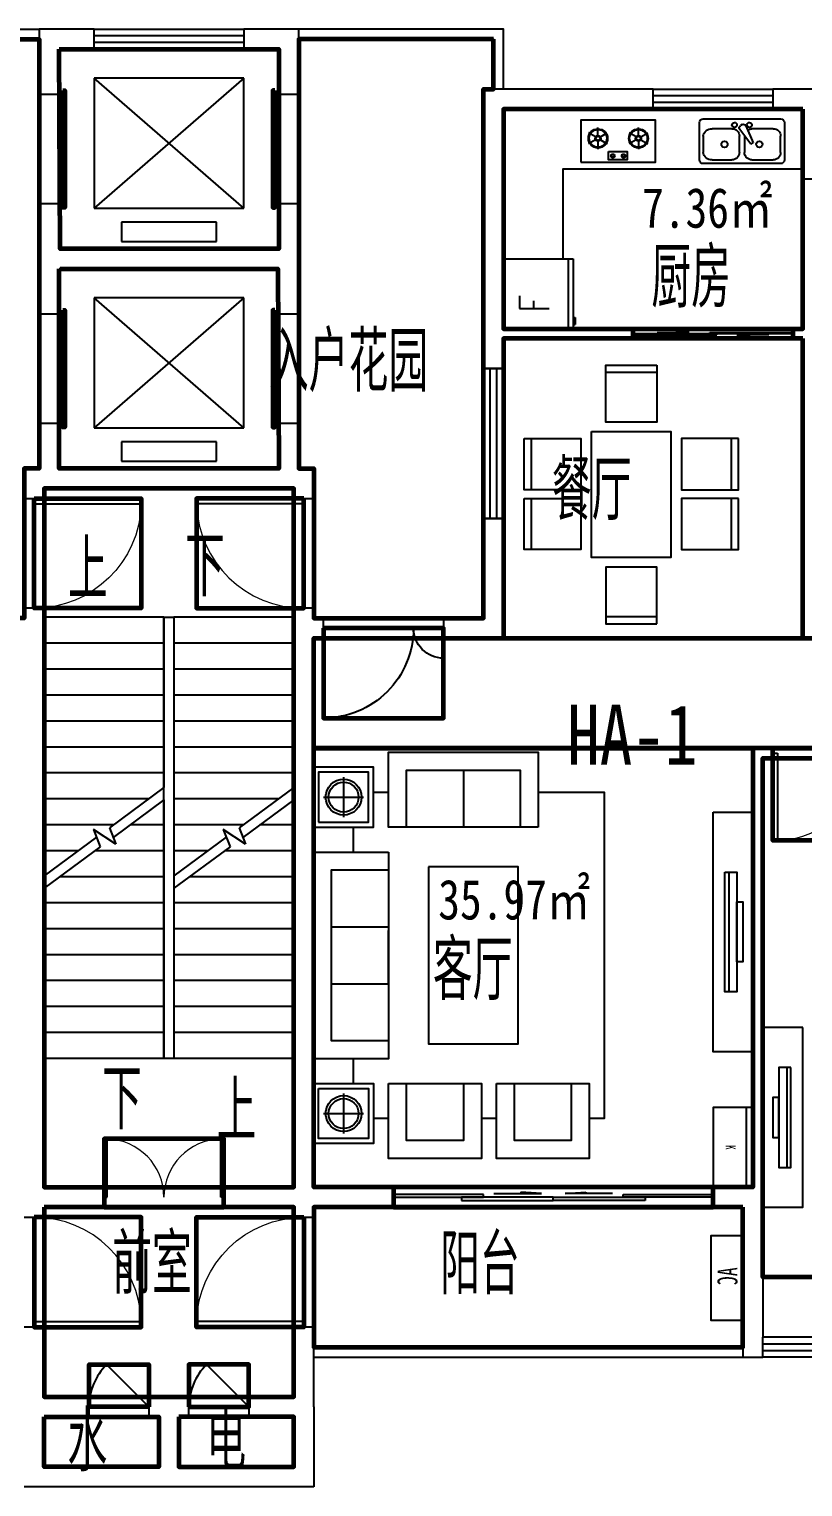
# Model space of a CAD drawing. Extents: x -546498 to -519398, y -751114 to -736514.
# Drawn here: x -534348 to -526598, y -751114 to -736514 of the extents above; entities that cross this region are included whole.
import ezdxf

# ---------------------------------------------------------------- set-up
doc = ezdxf.new("R2010")
doc.units = 0
doc.header["$LTSCALE"] = 1000
doc.header["$MEASUREMENT"] = 0
doc.layers.get('0').update_dxf_attribs({"linetype": 'CONTINUOUS'})
for name, color, linetype in [('Balcony(阳台)', 11, 'CONTINUOUS'), ('DIM_SYMB', 3, 'CONTINUOUS'), ('Elec(电器)', 33, 'CONTINUOUS'), ('Furniture(家具)', 8, 'CONTINUOUS'), ('Lvtry(厨卫)', 136, 'CONTINUOUS'), ('STAIR', 3, 'CONTINUOUS'), ('Text(文字)', 7, 'CONTINUOUS'), ('WALL', 2, 'CONTINUOUS'), ('WINDOW', 4, 'CONTINUOUS'), ('房间面积', 33, 'CONTINUOUS')]:
    doc.layers.add(name, color=color, linetype=linetype)
for name, color, linetype, lineweight in [('GT_卧室', 1, 'CONTINUOUS', 60), ('GT_厨房', 4, 'CONTINUOUS', 60), ('GT_客厅', 2, 'CONTINUOUS', 60), ('GT_楼梯', 130, 'CONTINUOUS', 60), ('GT_水机房', 170, 'CONTINUOUS', 60), ('GT_电机房', 210, 'CONTINUOUS', 60), ('GT_电梯', 150, 'CONTINUOUS', 60), ('GT_花园', 74, 'CONTINUOUS', 60), ('GT_过道', 30, 'CONTINUOUS', 60), ('GT_门', 80, 'CONTINUOUS', 60), ('GT_阳台', 6, 'CONTINUOUS', 60), ('GT_餐厅', 3, 'CONTINUOUS', 60)]:
    doc.layers.add(name, color=color, linetype=linetype, lineweight=lineweight)
doc.layers.get('0').off()
doc.styles.add('-黑体', font='simhei.ttf', dxfattribs={"width": 0.8})
doc.styles.add('_ZBHZ', font='simhei.ttf', dxfattribs={"width": 0.8})
doc.styles.add('HZ', font='zbtxt.shx', dxfattribs={"bigfont": 'zbhz.shx'})

# ---------------------------------------------------------------- blocks, each defined once
blk = doc.blocks.new('电视2000')
at = {"linetype": 'ByBlock'}
blk.add_line((847927.2829568555, -171853.6513040957), (847927.2829568555, -172853.6513040958), dxfattribs=at)
for points in [[(848087.2829568555, -171453.6513040957), (847687.2829568554, -171453.6513040957), (847687.2829568554, -173253.6513040957), (848087.2829568555, -173253.6513040957), (848087.2829568555, -171453.6513040957)], [(847967.2829568555, -171853.6513040957), (847847.2829568557, -171853.6513040957), (847847.2829568557, -172853.6513040958), (847967.2829568555, -172853.6513040958), (847967.2829568555, -171853.6513040957)], [(847847.2829568557, -172153.6513040957), (847787.2829568553, -172153.6513040957), (847787.2829568553, -172553.6513040957), (847847.282956855, -172553.6513040958), (847847.2829568557, -172153.6513040957)]]:
    blk.add_lwpolyline(points, dxfattribs=at)
blk = doc.blocks.new('电视2400')
at = {"layer": 'Furniture(家具)', "linetype": 'ByBlock'}
blk.add_line((826979.1966740836, -148586.4125443231), (826979.1966740836, -149786.4125443231), dxfattribs=at)
for points in [[(826819.1966740832, -147986.4125443231), (827219.1966740832, -147986.4125443231), (827219.1966740832, -150386.4125443231), (826819.1966740834, -150386.4125443231), (826819.1966740834, -147986.4125443231)], [(826939.1966740831, -148586.4125443231), (827059.1966740836, -148586.4125443231), (827059.1966740836, -149786.4125443231), (826939.1966740831, -149786.4125443231), (826939.1966740831, -148586.4125443231)], [(827059.1966740836, -148886.4125443231), (827119.1966740834, -148886.4125443231), (827119.1966740834, -149486.4125443231), (827059.1966740836, -149486.4125443231), (827059.1966740836, -148886.4125443231)]]:
    blk.add_lwpolyline(points, dxfattribs=at)
blk = doc.blocks.new('沙发3')
at = {"layer": 'Furniture(家具)', "linetype": 'ByBlock'}
for p, q in [((800667.7446754812, -138737.9877223477), (800667.7446754812, -139307.9877223477)), ((801237.7446754811, -138737.9877223477), (801237.7446754811, -139307.9877223477))]:
    blk.add_line(p, q, dxfattribs=at)
at = {"layer": 'Furniture(家具)'}
blk.add_lwpolyline([(801987.7446754811, -139307.9877223477), (799917.7446754811, -139307.9877223477), (799917.7446754811, -138557.9877223477), (801987.7446754811, -138557.9877223477)], close=True, dxfattribs=at)
for points in [[(800097.7446754811, -139307.9877223477), (800097.7446754811, -138737.9877223477), (801807.7446754813, -138737.9877223477), (801807.7446754813, -139307.9877223477)], [(800667.7446754812, -139307.9877223477), (801201.7686352221, -139307.9877223477)]]:
    blk.add_lwpolyline(points, dxfattribs=at)
blk = doc.blocks.new('沙发2')
at = {"layer": 'Furniture(家具)', "linetype": 'ByBlock'}
blk.add_line((804960.9481166033, -135751.5186051493), (804960.9481166033, -136321.5186051493), dxfattribs=at)
at = {"layer": 'Furniture(家具)'}
blk.add_lwpolyline([(805710.9481166031, -136321.5186051493), (804210.9481166034, -136321.5186051493), (804210.9481166034, -135571.5186051493), (805710.9481166031, -135571.5186051493)], close=True, dxfattribs=at)
for points in [[(804390.948116603, -136321.5186051493), (804390.948116603, -135751.5186051493), (805530.9481166032, -135751.5186051493), (805530.9481166032, -136321.5186051493)], [(804960.9481166033, -136321.5186051493), (804924.9720763447, -136321.5186051493)]]:
    blk.add_lwpolyline(points, dxfattribs=at)
blk = doc.blocks.new('台灯1')
at = {"layer": 'Furniture(家具)', "linetype": 'ByBlock'}
for p, q in [((810329.0454038358, -169545.5292518823), (810329.0454038358, -169945.5292518823)), ((810129.0454038361, -169745.5292518823), (810529.045403836, -169745.5292518823))]:
    blk.add_line(p, q, dxfattribs=at)
for radius in [180, 150]:
    blk.add_circle((810329.0454038358, -169745.5292518823), radius, dxfattribs=at)
blk = doc.blocks.new('沙发1')
at = {"layer": 'Furniture(家具)'}
blk.add_lwpolyline([(810851.484109185, -180882.1164612854), (809921.484109185, -180882.1164612854), (809921.484109185, -180132.1164612854), (810851.484109185, -180132.1164612854)], close=True, dxfattribs=at)
for points in [[(810101.484109185, -180882.1164612854), (810101.484109185, -180312.1164612854), (810671.484109185, -180312.1164612854), (810671.484109185, -180882.1164612854)], [(810671.484109185, -180882.1164612854), (810635.508068926, -180882.1164612854)]]:
    blk.add_lwpolyline(points, dxfattribs=at)
blk = doc.blocks.new('地毯')
at = {"layer": 'Furniture(家具)', "linetype": 'ByBlock'}
blk.add_line((809571.4841091853, -178312.2644098242), (809571.4841091853, -178062.2644098242), dxfattribs=at)
for points in [[(809771.484109185, -175392.2644098241), (809921.484109185, -175392.2644098241)], [(811421.484109185, -175392.2644098241), (812081.4841091847, -175392.2644098241), (812081.4841091855, -178662.2644098242), (811931.4841091854, -178662.2644098242)], [(809571.4841091853, -175992.2644098242), (809571.4841091853, -175742.2644098242)], [(809921.484109185, -178662.2644098242), (809771.4841091848, -178662.2644098242)], [(811001.484109185, -178662.2644098242), (810851.484109185, -178662.2644098242)]]:
    blk.add_lwpolyline(points, dxfattribs=at)
blk = doc.blocks.new('沙发组合')
at = {"layer": 'Furniture(家具)', "linetype": 'ByBlock'}
for points in [[(809171.484109185, -175742.2644098242), (809771.484109185, -175742.2644098242), (809771.484109185, -175142.2644098242), (809171.484109185, -175142.2644098242)], [(809221.484109185, -175692.2644098242), (809721.4841091849, -175692.2644098242), (809721.4841091849, -175192.2644098242), (809221.484109185, -175192.2644098242)], [(809171.4841091848, -178312.2644098242), (809771.4841091848, -178312.2644098242), (809771.4841091848, -178912.2644098242), (809171.4841091848, -178912.2644098242)], [(809221.4841091848, -178362.2644098242), (809721.4841091849, -178362.2644098242), (809721.4841091849, -178862.2644098242), (809221.4841091848, -178862.2644098242)]]:
    blk.add_lwpolyline(points, close=True, dxfattribs=at)
blk.add_lwpolyline([(810321.4841091848, -176142.2644098242), (810321.4841091848, -177912.2644098242), (811221.4841091853, -177912.2644098242), (811221.4841091846, -176142.2644098242), (810321.4841091848, -176142.2644098242)], dxfattribs=at)
for name, p in [('沙发2', (5710.535992581863, -39420.74580467466)), ('台灯1', (-857.5612946508917, -5696.735157941875)), ('地毯', (0, 0)), ('台灯1', (-857.5612946508917, -8866.735157941846))]:
    blk.add_blockref(name, p, dxfattribs=at)
for name, p, rotation in [('沙发3', (670613.4963868371, -977980.0090853052), 90), ('沙发1', (1620772.96821837, -359194.3808711097), 180), ('沙发1', (1621852.96821837, -359194.3808711097), 180)]:
    blk.add_blockref(name, p, dxfattribs=dict(at, rotation=rotation))
blk = doc.blocks.new('*U14')
for p, q in [((172.1716377763368, -203.728360513691), (172.1716377763368, -123.8313262721059)), ((577.8283622236631, -203.728360513691), (577.8283622236631, -123.8313262721059)), ((147.6902533276006, -217.8626944153222), (78.49739198734459, -177.9141772944714)), ((147.6902533276006, -246.1313622185263), (78.49739198730094, -286.0798793393188)), ((172.1716377763368, -260.2656961201575), (172.1716377763368, -340.1627303618008)), ((196.6530222250731, -217.8626944153803), (265.8458835653291, -177.9141772945296)), ((196.6530222250731, -246.1313622185263), (265.8458835653728, -286.0798793393188)), ((553.3469777749269, -217.8626944153803), (484.1541164346709, -177.9141772945296)), ((553.3469777749269, -246.1313622185263), (484.1541164346272, -286.0798793393188)), ((577.8283622236631, -260.2656961201575), (577.8283622236631, -340.1627303618008)), ((602.3097466723992, -217.8626944153222), (671.5026080126554, -177.9141772944714)), ((602.3097466723992, -246.1313622185263), (671.5026080126989, -286.0798793393188))]:
    blk.add_line(p, q)
for points in [[(0, -470.0000000000001), (750, -470.0000000000001), (750, -50.0000000000001), (0, -50.0000000000001)], [(279.1193586626323, -364.5503367302008), (464.511695260182, -364.5503367302008), (464.511695260182, -446.5273412273383), (279.1193586626323, -446.5273412273383)]]:
    blk.add_lwpolyline(points, close=True)
for centre, radius in [((172.1716377763368, -231.9970283169533), 95.76866780323141), ((172.1716377763368, -231.9970283169533), 88.26866780323141), ((577.8283622236631, -231.9970283169533), 95.76866780323141), ((577.8283622236631, -231.9970283169533), 88.26866780323141), ((172.1716377763368, -231.9970283169533), 28.26866780323144), ((172.1716377763368, -231.9970283169533), 20.76866780323144), ((577.8283622236631, -231.9970283169533), 28.26866780323144), ((577.8283622236631, -231.9970283169533), 20.76866780323144), ((320.6034146173915, -407.8156663234113), 18.84577853548762), ((320.6034146173915, -407.8156663234113), 13.84577853548762), ((429.3965853826093, -407.8156663234113), 18.84577853548762), ((429.3965853826093, -407.8156663234113), 13.84577853548762)]:
    blk.add_circle(centre, radius)
blk = doc.blocks.new('*U33')
for p, q in [((-300, 0), (-300, -700)), ((400, 0), (-300, 0)), ((400, 0), (400, -700)), ((30.17115831072442, -161.8414977645152), (-98.28298941242977, -161.8414977645152)), ((-98.28298941242977, -161.8414977645152), (-98.28298941242977, -457.2634958915878)), ((-20.90126957837492, -302.5926665891893), (-98.28298941242977, -302.5926665891893)), ((400, -650), (-300, -650)), ((400, -700), (-300, -700)), ((-257.8722625699593, -700), (-257.8722625699593, -720)), ((-186.8437499788997, -720), (-257.8722625699593, -720)), ((-186.8437499788997, -700), (-186.8437499788997, -720))]:
    blk.add_line(p, q)
blk = doc.blocks.new('*U13')
at = {"linetype": 'Continuous'}
for p, q in [((-4.27463e-11, -62.44000000008965), (-4.27463e-11, -437.5599999999393)), ((812.2399999999553, -25.00000000002911), (37.43999999997413, -25.00000000002911)), ((112.3199999999569, -124.8400000000547), (324.9999999999936, -124.8400000000547)), ((386.5179135999761, -96.90359488007381), (314.1920084077729, -266.5679495177173)), ((335.8080173677454, -279.0479495177569), (446.57868735998, -131.5796992000541)), ((422.3715059199939, -84.04415296003572), (439.7884940799856, -94.09986304002813)), ((524.6799999999828, -124.8400000000838), (724.3599999999722, -124.8400000000838)), ((849.6799999999721, -437.5599999999685), (849.6799999999721, -62.44000000008965)), ((37.43999999997413, -362.6800000000221), (37.43999999997413, -199.7200000000011)), ((314.1920084077729, -266.5679495177173), (335.8080173677454, -279.0479495177569)), ((399.8799999999765, -200.683252151648), (399.8799999999765, -362.6800000000221)), ((449.7999999999962, -362.6800000000221), (449.7999999999962, -199.7200000000011)), ((812.2399999999553, -199.7200000000011), (812.2399999999553, -362.6800000000221)), ((324.9999999999936, -437.5599999999685), (112.3199999999569, -437.5599999999393)), ((724.3599999999722, -437.5599999999685), (524.6799999999828, -437.5599999999685)), ((37.43999999997413, -475), (812.2399999999553, -475.0000000000291))]:
    blk.add_line(p, q, dxfattribs=at)
for centre, radius, start, end in [((37.43999999997413, -62.44000000008965), 37.44000000000001, 90, 180), ((112.3199999999569, -199.7200000000011), 74.88000000000002, 90, 180), ((349.9599999999564, -87.39999999999417), 24.96, 1.805460208931448, 0), ((324.9999999999936, -199.7200000000011), 74.88000000000002, 56.60703448602076, 90), ((409.891505919987, -105.6601369600103), 24.96, 59.99999999989246, 159.4623219992239), ((427.3084940799826, -115.71584704009), 24.96, 320.5376779992771, 59.99999999989246), ((524.6799999999828, -199.7200000000011), 74.88000000000002, 90, 180), ((499.7199999999728, -87.40000000002328), 24.96, 180, 178.1945397910685), ((726.1384935690203, -211.7612124085426), 86.9394053691818, 7.961126720033486, 91.17216449141031), ((812.2399999999553, -62.44000000008965), 37.44000000000001, 0, 90), ((249.9999999999573, -281.2000000000116), 31.19999999999999, 0.8058248414854468, 8.142e-13), ((599.6799999999721, -281.2000000000116), 31.19999999999999, 179.9999999999988, 179.1941751585145), ((37.43999999997413, -437.5599999999393), 37.44000000000001, 180, 270), ((112.3199999999569, -362.6800000000221), 74.88000000000002, 180, 270), ((324.9999999999936, -362.6800000000221), 74.88000000000002, 270, 0), ((524.6799999999828, -362.6800000000221), 74.88000000000002, 180, 270), ((726.1384935690203, -350.6387875914807), 86.93940536918078, 268.8278355085897, 352.0388732799665), ((812.2399999999553, -437.5599999999685), 37.44000000000001, 270, 0)]:
    blk.add_arc(centre, radius, start, end, dxfattribs=at)
blk = doc.blocks.new('空调室内机1')
at = {"ltscale": 0.3}
blk.add_line((1.49011612e-08, -66.66666667535901), (800.000000014872, -66.66666669768892), dxfattribs=at)
blk.add_lwpolyline([(799.9999999999709, -2.23444658e-08), (0, 0), (-1.45519e-11, -400.0000000037323), (800, -400.0000000223371)], close=True, dxfattribs=at)
at = {"style": '_ZBHZ', "width": 0.65}
blk.add_text('K', height=100, dxfattribs=at).set_placement((377.8254281449627, -273.7467532229203))
blk = doc.blocks.new('空调室外机2')
at = {"ltscale": 0.5}
blk.add_lwpolyline([(0, 0), (850, 0), (850, 320), (0, 320)], close=True, dxfattribs=at)
at = {"ltscale": 0.5, "style": '_ZBHZ', "width": 0.65}
blk.add_text('AC', height=200, dxfattribs=at).set_placement((319.3213905020966, 54.63600553503056))
blk = doc.blocks.new('$DorLib2D$00000127')
at = {"color": 0, "linetype": 'Continuous'}
for p, q in [((-0.0333333333331787, 0.79489831543669, -93.75), (-0.5333333333324753, 0.79489831543669, -93.75)), ((-0.5333333333324753, 0.79489831543669, -93.75), (-0.5333333333324753, 0.6904056441872441, -93.75)), ((-0.0333333333331787, 0.6904056441872441, -93.75), (-0.5333333333324753, 0.6904056441872441, -93.75)), ((-0.0333333333331787, 0.79489831543669, -93.75), (-0.0333333333331787, 0.6904056441872441, -93.75)), ((0.0333333333334629, 0.79489831543669, -93.75), (0.0333333333334629, 0.6904056441872441, -93.75)), ((0.533333333332763, 0.79489831543669, -93.75), (0.0333333333334629, 0.79489831543669, -93.75)), ((0.533333333332763, 0.6904056441872441, -93.75), (0.0333333333334629, 0.6904056441872441, -93.75)), ((0.533333333332763, 0.79489831543669, -93.75), (0.533333333332763, 0.6904056441872441, -93.75)), ((0.5000000000000533, 0.4999999999999787, -93.75), (-0.5000000000000321, 0.4999999999999787, -93.75))]:
    blk.add_line(p, q, dxfattribs=at)
blk = doc.blocks.new('$DorLib2D$00000001')
for p, q in [((0.45, 0.975), (0.5000000000000002, 0.975)), ((0.45, 0), (0.45, 0.975)), ((0.5, 0), (0.5, 0.975)), ((0.5, 0), (0.45, 0))]:
    blk.add_line(p, q)
at = {"lineweight": 13}
blk.add_arc((0.475, 0), 0.975, 91.46928358135379, 180, dxfattribs=at)
blk = doc.blocks.new('$DorLib2D$00000002')
for p, q in [((-0.5, -1e-16), (-0.5000000000000007, 0.4875)), ((-0.4750000000000007, 0.4875), (-0.5000000000000007, 0.4875)), ((-0.475, 0), (-0.4750000000000007, 0.4875)), ((0.475, 0), (0.4750000000000007, 0.4875)), ((0.4750000000000007, 0.4875), (0.5000000000000007, 0.4875)), ((0.5, -1e-16), (0.5000000000000007, 0.4875)), ((-0.5, -1e-16), (-0.475, 0)), ((0.5, -1e-16), (0.475, 0))]:
    blk.add_line(p, q)
at = {"lineweight": 13}
for centre, start, end in [((-0.4875, 0), 0, 88.53071641864632), ((0.4875, 0), 91.46928358135372, 180)]:
    blk.add_arc(centre, 0.4875, start, end, dxfattribs=at)
blk = doc.blocks.new('$DorLib2D$00000138')
at = {"color": 0, "linetype": 'Continuous'}
for p, q in [((-0.2875000000000858, -2.13e-14), (-0.2875000000000858, 0.1537753792110692)), ((-0.2875000000000858, 0.1537753792110692), (-9e-16, 0.1537753792110692)), ((-9e-16, 0.1537753792110976), (-9e-16, 7.1e-15)), ((0.2875000000000893, 0.1537753792110692), (-9e-16, 0.1537753792110692)), ((0.2875000000000893, -2.13e-14), (0.2875000000000893, 0.1537753792110692)), ((-0.4999999999999976, -0.1398647417564049), (-0.4999999999999976, -2.13e-14)), ((-0.4999999999999976, -2.13e-14), (-0.2187499999999103, -2.13e-14)), ((-9e-16, -2.13e-14), (-0.2875000000000858, -2.13e-14)), ((-0.2187499999999103, -2.13e-14), (-0.2187499999999103, -0.1398647417564049)), ((-9e-16, -2.13e-14), (0.2875000000000893, -2.13e-14)), ((0.2187499999999103, -2.13e-14), (0.2187499999999103, -0.1398647417564049)), ((0.5000000000000023, -2.13e-14), (0.2187499999999103, -2.13e-14)), ((0.5000000000000023, -2.13e-14), (0.5000000000000023, -0.1945522417564049)), ((0.5000000000000023, -0.1398647417564049), (0.5000000000000023, -2.13e-14)), ((-0.2187499999999103, -0.1398647417564049), (-0.4999999999999976, -0.1398647417564049)), ((0.2187499999999103, -0.1398647417564049), (0.5000000000000023, -0.1398647417564049)), ((-0.1856715078081263, -0.1859990653694012), (-0.0370241864178071, -0.1859990653694012)), ((-0.0370241864178071, -0.1859990653694012), (-0.1018556741609116, -0.2582593850092678)), ((-0.1018556741609116, -0.2582593850092678), (-0.1018556741609116, -0.1859990653694012)), ((0.1856715078081281, -0.1859990653694012), (0.0370241864178107, -0.1859990653694012)), ((0.0370241864178107, -0.1859990653694012), (0.1018556741609116, -0.2582593850092678)), ((0.1018556741609116, -0.2582593850092678), (0.1018556741609116, -0.1859990653694012))]:
    blk.add_line(p, q, dxfattribs=at)
blk = doc.blocks.new('$WINLIB2D$00000001')
for p, q in [((-0.5, 0.5), (0.5, 0.5)), ((-0.5, 0.5), (-0.5, -0.5)), ((0.5, -0.5), (0.5, 0.5)), ((0.5, 0.1666666666666666), (-0.5, 0.1666666666666666)), ((0.5, -0.1666666666666667), (-0.5, -0.1666666666666667)), ((-0.5, -0.5), (0.5, -0.5))]:
    blk.add_line(p, q)
blk = doc.blocks.new('$DorLib2D$00000131')
at = {"color": 0, "linetype": 'Continuous'}
for p, q in [((0.1499999999999986, 0.125), (0.2319490472796595, 0.1972603196398666)), ((0.2319490472796595, 0.1972603196398666), (0.2319490472796595, 0.125)), ((-0.5000000000000018, 0.125), (-0.5000000000000018, 0)), ((0.0192439877236641, 0.125), (-0.5000000000000018, 0.125)), ((0.0192439877236641, 0), (0.0192439877236641, 0.125)), ((0.3499999999999979, 0.125), (0.1499999999999986, 0.125)), ((-0.5000000000000018, 0), (0.0192439877236641, 0)), ((-0.0239902237636009, 0), (0.4999999999999984, 0)), ((-0.0239902237636009, -0.125), (-0.0239902237636009, 0)), ((0.4999999999999984, 0), (0.4999999999999984, -0.125)), ((-0.3500000000000014, -0.125), (-0.1500000000000021, -0.125)), ((-0.2319490472796648, -0.1972603196398666), (-0.2319490472796648, -0.125)), ((-0.1500000000000021, -0.125), (-0.2319490472796648, -0.1972603196398666)), ((0.4999999999999984, -0.125), (-0.0239902237636009, -0.125))]:
    blk.add_line(p, q, dxfattribs=at)
blk = doc.blocks.new('$plan$00001030')
for p, q in [((-553.7028500325177, 998.4098927751302), (-42.45462255930032, 998.4098927751302)), ((46.34470508855883, 998.4098927751302), (557.5929325617763, 998.4098927751302)), ((-1216.720006920714, 252.3853164716068), (-1216.720006920714, -258.862911001607)), ((1229.579358941955, 252.3853164716068), (1229.579358941955, -258.862911001607)), ((-553.7028500325177, -1004.88748730513), (-42.45462255930032, -1004.88748730513)), ((46.34470508855883, -1004.88748730513), (557.5929325617763, -1004.88748730513))]:
    blk.add_line(p, q)
for points in [[(-553.7028500325177, 1070.116272062057), (-553.7028500325177, 500.9467998891933), (-42.45462255930032, 500.9467998891933), (-42.45462255930032, 1070.116272062057), (-553.7028500325177, 1070.116272062057)], [(46.34470508855883, 1070.116272062057), (46.34470508855883, 500.9467998891933), (557.5929325617763, 500.9467998891933), (557.5929325617763, 1070.116272062057), (46.34470508855883, 1070.116272062057)], [(-625.4569614450738, -399.8647771634758), (-625.4569614450738, 393.3871826334747), (638.3163134663191, 393.3871826334747), (638.3163134663191, -399.8647771634758), (-625.4569614450738, -399.8647771634758)], [(-1288.42638620764, 252.3853164716068), (-719.2569140347767, 252.3853164716068), (-719.2569140347767, -258.862911001607), (-1288.42638620764, -258.862911001607), (-1288.42638620764, 252.3853164716068)], [(1301.285738228886, 252.3853164716068), (732.1162660560221, 252.3853164716068), (732.1162660560221, -258.862911001607), (1301.285738228886, -258.862911001607), (1301.285738228886, 252.3853164716068)], [(-553.7028500325177, -1076.593866592058), (-553.7028500325177, -507.4243944191946), (-42.45462255930032, -507.4243944191946), (-42.45462255930032, -1076.593866592058), (-553.7028500325177, -1076.593866592058)], [(46.34470508855883, -1076.593866592058), (46.34470508855883, -507.4243944191946), (557.5929325617763, -507.4243944191946), (557.5929325617763, -1076.593866592058), (46.34470508855883, -1076.593866592058)]]:
    blk.add_lwpolyline(points)
blk = doc.blocks.new('$DorLib2D$00000114')
at = {"color": 0}
blk.add_line((0.4999999999999968, 3.6e-15), (-0.2071067811864751, 0.707106781186486), dxfattribs=at)
blk.add_arc((0.5000000000013856, -1.1546e-12), 1.000000000001695, 135, 180, dxfattribs=at)

msp = doc.modelspace()

# ---------------------------------------------------------------- linework, layer by layer
at = {"layer": 'Balcony(阳台)'}
for p, q in [((-531498.4241920863, -749713.8065586323), (-527198.4241920972, -749713.8065586335)), ((-531498.4241920863, -749813.8065586323), (-527198.4241920972, -749813.8065586335))]:
    msp.add_line(p, q, dxfattribs=at)
for points in [[(-536298.4241920816, -737113.806558611), (-536298.4241920816, -736513.8065586203), (-534248.424192089, -736513.8065586673)], [(-529598.4241920827, -737113.806558611), (-529598.4241920827, -736513.8065586203), (-531648.424192075, -736513.8065586673)], [(-536198.4241920817, -737113.806558611), (-536198.4241920817, -736613.8065586226), (-534248.4241920915, -736613.8065586672)], [(-529698.4241920826, -737113.806558611), (-529698.4241920826, -736613.8065586226), (-531648.4241920728, -736613.8065586672)]]:
    msp.add_lwpolyline(points, dxfattribs=at)
at = {"layer": 'DIM_SYMB', "elevation": 3.589469e-10}
for points in [[(-533648.4241997885, -742403.1463701962, 0, 0, 0), (-533648.4241997885, -744242.3308729551, 40, 0, 0), (-533648.4241997885, -744392.3308729551, 0, 0, 0)], [(-533648.4241997837, -746823.8065586181, 0, 0, 0), (-533648.4241997837, -746800.3635279647, 0, 0, 0), (-533648.4241997855, -745061.5945109099, 40, 0, 0), (-533648.4241997855, -744911.5945109099, 0, 0, 0)]]:
    msp.add_lwpolyline(points, format="xyseb", dxfattribs=at)
at = {"layer": 'DIM_SYMB'}
for points in [[(-532298.424192078, -742403.1463701936, 0, 0, 0), (-532298.424192078, -744242.3308729527, 40, 0, 0), (-532298.424192078, -744392.3308729529, 0, 0, 0)], [(-532298.4241920728, -746823.8065586155, 0, 0, 0), (-532298.4241920728, -746800.3635279622, 0, 0, 0), (-532298.4241920742, -745061.5945109074, 40, 0, 0), (-532298.4241920747, -744911.5945109074, 0, 0, 0)]]:
    msp.add_lwpolyline(points, format="xyseb", dxfattribs=at)
at = {"layer": 'GT_卧室'}
msp.add_lwpolyline([(-523498.424192082, -745513.8065586131), (-523498.4241920837, -749013.8065586501), (-526998.4241920782, -749013.8065586203), (-526998.4241920887, -743813.8065586388), (-525898.4241920771, -743813.8065591189), (-525898.4241920765, -745513.8065586131), (-523498.4241920761, -745513.8065586457)], dxfattribs=at)
at = {"layer": 'GT_厨房'}
msp.add_lwpolyline([(-526598.4241920502, -737313.8065586281), (-529598.424192072, -737313.8065602145), (-529598.4241921203, -739513.8065586234), (-526598.4241921108, -739513.8065586007), (-526598.4241920502, -737313.8065602145)], dxfattribs=at)
at = {"layer": 'GT_客厅'}
msp.add_lwpolyline([(-527098.4241920816, -743713.806558641), (-527098.4241920763, -748113.8065586411), (-531498.4241921565, -748113.8065586428), (-531498.4241922287, -743713.8065586163), (-527098.4241920816, -743713.806558641)], dxfattribs=at)
at = {"layer": 'GT_楼梯'}
msp.add_lwpolyline([(-534198.4241920556, -741213.8065602793), (-534198.4241920908, -748113.8065586231), (-531698.4241920979, -748113.8065586231), (-531698.4241921108, -741113.8065584911), (-534198.4241920839, -741113.8065587124), (-534198.4241920556, -741213.8065602793)], dxfattribs=at)
at = {"layer": 'GT_水机房'}
msp.add_lwpolyline([(-534198.4241921545, -750413.806560214), (-533048.4241920689, -750413.8065586186), (-533048.4241920689, -750913.8065585901), (-534198.4241921433, -750913.8065586056), (-534198.4241921545, -750413.806560214)], dxfattribs=at)
at = {"layer": 'GT_电机房'}
msp.add_lwpolyline([(-532848.4241920689, -750413.8065586005), (-532848.4241920689, -750913.8065585897), (-531698.4241920641, -750913.8065586056), (-531698.4241920714, -750413.8065602025), (-532848.4241920689, -750413.8065586005)], dxfattribs=at)
at = {"layer": 'GT_电梯'}
for points in [[(-534048.4241920756, -736713.8065586239), (-531848.4241920735, -736713.8065586338), (-531848.4241920774, -738713.8065586012), (-534039.3332829685, -738713.8065586012), (-534048.4241920756, -736713.8065586344)], [(-534039.3332829864, -738913.806558627), (-531857.5151011783, -738913.806558627), (-531848.4241920348, -740913.8065586366), (-534048.4241921068, -740913.8065586208), (-534048.4241921077, -738913.806558627)]]:
    msp.add_lwpolyline(points, dxfattribs=at)
at = {"layer": 'GT_花园'}
for points in [[(-536198.4241920817, -736613.8065586226), (-534248.4241921287, -736613.8065586226), (-534248.4241920278, -740913.8065583069), (-534398.4241918535, -740913.8065601934), (-534398.4241918535, -742413.8065586163), (-536098.4241920969, -742413.8065586245), (-536098.4241920295, -737113.8065586091), (-536198.4241920817, -737113.8065602145), (-536198.4241920817, -736613.8065586226)], [(-529698.4241920745, -736613.8065586226), (-531648.4241920272, -736613.8065586226), (-531648.4241921282, -740913.8065583069), (-531498.4241923024, -740913.8065601934), (-531498.4241923024, -742413.8065586163), (-529798.424192059, -742413.8065586245), (-529798.4241921263, -737113.8065586091), (-529698.4241920745, -737113.8065602145), (-529698.4241920745, -736613.8065586226)]]:
    msp.add_lwpolyline(points, dxfattribs=at)
at = {"layer": 'GT_过道'}
for points in [[(-522298.4241920809, -741413.8065586212), (-522298.4241920816, -743713.8065586196), (-531498.4241920826, -743713.8065586163), (-531498.4241920821, -742612.3101103567), (-523398.424192116, -742613.8065602113), (-523398.4241921174, -741413.8065586264), (-522298.4241920809, -741413.8065586212)], [(-534198.4241920847, -748313.8065586233), (-534198.4241923081, -750213.806558627), (-531698.424192074, -750213.8065586063), (-531698.4241920994, -748313.8065602259), (-534198.4241920337, -748313.8065586233)]]:
    msp.add_lwpolyline(points, dxfattribs=at)
at = {"layer": 'GT_门', "elevation": 103125}
for points in [[(-534010.3430632452, -737127.1398919721), (-533989.4445289953, -737127.1398919721), (-533989.4445289953, -738300.473225304), (-534010.3430632452, -738300.473225304), (-534010.3430632452, -737127.1398919721)], [(-531886.5053208322, -737127.1398920041), (-531907.4038550823, -737127.1398920034), (-531907.4038551175, -738300.4732253354), (-531886.5053208678, -738300.473225336), (-531886.5053208322, -737127.1398920041)], [(-534010.3430632452, -739327.1398919718), (-533989.4445289951, -739327.1398919718), (-533989.4445289945, -740500.4732253037), (-534010.3430632445, -740500.4732253037), (-534010.3430632452, -739327.1398919718)], [(-531886.5053208988, -739327.1398920038), (-531907.4038551487, -739327.1398920031), (-531907.4038551846, -740500.473225335), (-531886.5053209346, -740500.4732253356), (-531886.5053208988, -739327.1398920038)]]:
    msp.add_lwpolyline(points, dxfattribs=at)
at = {"layer": 'GT_门'}
for points in [[(-526698.4241920491, -739513.8065586144), (-526698.4241919607, -739613.806558613), (-528298.4241921132, -739613.8065586153), (-528298.4241921135, -739513.8065586172), (-526698.4241920491, -739513.8065586144)], [(-534298.4241920826, -741213.8065602764), (-533225.9241920827, -741213.8065587234), (-533225.9241920827, -742313.8065587588), (-534298.4241920825, -742313.806558723), (-534298.4241920827, -741213.8065586824)], [(-531598.4241920755, -741213.8065602746), (-532670.9241920754, -741213.806558723), (-532670.9241920738, -742313.8065587585), (-531598.424192074, -742313.8065587209), (-531598.4241920754, -741213.8065586805)], [(-531398.4241920093, -742513.8065586064), (-531398.4241920604, -743413.8065586224), (-530198.424192061, -743413.8065586224), (-530198.4241920091, -742513.8065586216), (-531398.4241920093, -742513.8065586064)], [(-525998.4241921356, -743713.8065586085), (-525998.4241921385, -744641.30655862), (-526898.4241920761, -744641.3065586212), (-526898.4241919831, -743713.8065586364), (-525998.4241921356, -743713.8065586085)], [(-533598.4241921233, -748113.8065586366), (-533598.4241921233, -748313.8065586117), (-532398.4241921235, -748313.8065585885), (-532398.4241920871, -748113.8065586367), (-532398.4241920871, -747628.8065586226), (-533598.4241920871, -747628.8065586226), (-533598.4241921233, -748113.8065586366)], [(-530698.4241920694, -748113.806558632), (-530698.4241920694, -748313.8065586316), (-527498.4241920694, -748313.8065586294), (-527498.4241920694, -748113.8065586181), (-530698.4241920694, -748113.8065585544)], [(-534298.4202164166, -748413.8065586295), (-534298.4241920802, -749513.8065586295), (-533225.9241920834, -749513.8065586202), (-533225.9241920857, -748413.8065586297), (-534298.4201944086, -748413.8065586297)], [(-531598.4281677312, -748413.8065586275), (-531598.4241920657, -749513.8065586274), (-532670.9241920627, -749513.8065586198), (-532670.924192062, -748413.8065586293), (-531598.4281897389, -748413.8065586276)], [(-533148.424192074, -750313.8065586154), (-533748.4241920391, -750313.8000704081), (-533748.4241920391, -749889.542489906), (-533148.4235200239, -749889.542489906), (-533148.4235200239, -750313.8065586225)], [(-532748.4241920448, -750313.8007752986), (-532148.429975393, -750313.8007752986), (-532148.4241920447, -749889.5424899044), (-532748.4241920728, -749889.5424899044), (-532748.4241920728, -750313.8007752986)]]:
    msp.add_lwpolyline(points, dxfattribs=at)
at = {"layer": 'GT_阳台'}
msp.add_lwpolyline([(-527198.4241920756, -748313.8065602253), (-531498.4241920682, -748313.8065602144), (-531498.4241920566, -749713.8065586323), (-527198.4241920757, -749713.8065586195), (-527198.4241920756, -748313.8065602253)], dxfattribs=at)
at = {"layer": 'GT_餐厅'}
msp.add_lwpolyline([(-526598.4241920578, -739613.8065586078), (-529598.4241920812, -739613.8065586078), (-529598.4241921273, -742613.8065602133), (-526598.4241920682, -742613.8065586293), (-526598.4241920578, -739613.8065586078)], dxfattribs=at)
at = {"layer": 'STAIR'}
for p, q in [((-532198.4241920873, -737006.1563029294), (-533698.4241920632, -737006.1563029297)), ((-533698.4241920632, -737006.1563029297), (-533698.4241920621, -738306.1563029196)), ((-532198.4241920863, -738306.156302919), (-533698.4241920632, -737006.1563029297)), ((-532198.4241920873, -737006.1563029294), (-533698.4241920621, -738306.1563029196)), ((-532198.4241920863, -738306.156302919), (-532198.4241920873, -737006.1563029294)), ((-533698.4241920621, -738306.1563029196), (-532198.4241920863, -738306.156302919)), ((-532473.4241920371, -738448.506047094), (-533423.4241920556, -738448.5060470938)), ((-533423.4241920556, -738448.5060470938), (-533423.4241920565, -738640.8557912685)), ((-532473.424192036, -738640.8557912678), (-532473.4241920371, -738448.506047094)), ((-533423.4241920565, -738640.8557912685), (-532473.424192036, -738640.8557912678)), ((-532198.4241920821, -739206.1563029432), (-533698.4241920579, -739206.1563029432)), ((-533698.4241920579, -739206.1563029432), (-533698.424192057, -740506.1563029332)), ((-532198.4241920812, -740506.1563029326), (-533698.4241920579, -739206.1563029432)), ((-532198.4241920821, -739206.1563029432), (-533698.424192057, -740506.1563029332)), ((-532198.4241920812, -740506.1563029326), (-532198.4241920821, -739206.1563029432)), ((-533698.424192057, -740506.1563029332), (-532198.4241920812, -740506.1563029326)), ((-532473.4241920318, -740648.5060471077), (-533423.4241920505, -740648.5060471074)), ((-533423.4241920505, -740648.5060471074), (-533423.4241920515, -740840.855791282)), ((-532473.4241920309, -740840.8557912813), (-532473.4241920318, -740648.5060471077)), ((-533423.4241920515, -740840.855791282), (-532473.4241920309, -740840.8557912813)), ((-534198.4241920724, -742403.8065586156), (-534198.4241920713, -744993.7042685213)), ((-532998.4241920724, -742403.8065586156), (-534198.4241920724, -742403.8065586156)), ((-532998.4241920724, -742403.8065586156), (-532998.4241920713, -744109.7042684437)), ((-532898.4241920728, -742403.8065586156), (-532898.4241920712, -744993.704268473)), ((-531698.4241920728, -742403.8065586156), (-532898.4241920728, -742403.8065586156)), ((-531698.4241920728, -742403.8065586156), (-531698.4241920714, -744109.7042684926)), ((-532998.4241920724, -742663.8065586153), (-534198.4241920724, -742663.8065586153)), ((-531698.4241920728, -742663.8065586153), (-532898.4241920728, -742663.8065586153)), ((-532998.4241920724, -742923.8065586154), (-534198.4241920724, -742923.8065586154)), ((-531698.4241920728, -742923.8065586154), (-532898.4241920728, -742923.8065586154)), ((-532998.4241920724, -743183.8065586156), (-534198.4241920724, -743183.8065586156)), ((-531698.4241920728, -743183.8065586156), (-532898.4241920728, -743183.8065586156)), ((-532998.4241920724, -743443.8065586156), (-534198.4241920724, -743443.8065586156)), ((-531698.4241920728, -743443.8065586156), (-532898.4241920728, -743443.8065586156)), ((-532998.4241920724, -743703.8065586154), (-534198.4241920724, -743703.8065586154)), ((-531698.4241920728, -743703.8065586154), (-532898.4241920728, -743703.8065586154)), ((-532998.4241920724, -743963.8065586156), (-534198.4241920724, -743963.8065586156)), ((-531698.4241920728, -743963.8065586156), (-532898.4241920728, -743963.8065586156)), ((-532998.4241920713, -744109.704268453), (-533544.962724931, -744512.3209876165)), ((-531698.4241920714, -744109.704268453), (-532244.962725025, -744512.3209876874)), ((-533153.3141787034, -744223.8065585836), (-534198.4241920724, -744223.8065586156)), ((-532998.4241920713, -744233.9088487854), (-533507.2251895721, -744608.7255835776)), ((-532998.4241920713, -744233.9088488356), (-532998.4241920724, -746823.8065586155)), ((-531853.3141787051, -744223.8065586344), (-532898.4241920728, -744223.8065586156)), ((-531698.4241920714, -744233.9088487854), (-532207.2251896557, -744608.7255836754)), ((-531698.4241920714, -744233.9088488255), (-531698.4241920728, -746823.8065586155)), ((-533506.2553552807, -744483.8065586345), (-534198.4241920724, -744483.8065586154)), ((-533479.9214972836, -744678.4758042254), (-533703.896868002, -744529.5420071587)), ((-533703.896868002, -744529.5420071587), (-533635.8183590076, -744703.4558850621)), ((-533544.962724931, -744512.3209876165), (-533479.9214972836, -744678.4758042254)), ((-532998.4241920724, -744483.8065586154), (-533337.6518524619, -744483.8065586345)), ((-532206.2553551429, -744483.8065585837), (-532898.4241920728, -744483.8065586154)), ((-532179.921497284, -744678.4758042254), (-532403.8968680024, -744529.5420071587)), ((-532403.8968680024, -744529.5420071587), (-532335.8183595994, -744703.4558855351)), ((-532244.962725025, -744512.3209876874), (-532179.921497284, -744678.4758042254)), ((-531698.4241920728, -744483.8065586154), (-532037.651852374, -744483.8065585837)), ((-533673.5558943674, -744607.051289099), (-534198.4241920712, -744993.7042684315)), ((-533635.8183590076, -744703.4558850621), (-534198.4241920712, -745117.9088487852)), ((-533859.1965315432, -744743.8065585834), (-534198.4241920724, -744743.8065586155)), ((-532998.4241920724, -744743.8065586155), (-533690.5930290495, -744743.8065585837)), ((-532373.5558949709, -744607.051289543), (-532898.4241920713, -744993.7042684085)), ((-532335.8183595994, -744703.4558855351), (-532898.4241920712, -745117.908848798)), ((-532559.1965316586, -744743.8065586344), (-532898.4241920728, -744743.8065586155)), ((-531698.4241920728, -744743.8065586155), (-532390.5930289465, -744743.8065586346)), ((-532998.4241920724, -745003.8065586156), (-534043.534205561, -745003.8065586344)), ((-531698.4241920728, -745003.8065586156), (-532743.5342054098, -745003.8065586344)), ((-534198.4241920713, -745117.908848706), (-534198.4241920724, -746823.8065586155)), ((-532898.4241920713, -745117.9088488109), (-532898.4241920728, -746823.8065586155)), ((-532998.4241920724, -745263.8065586156), (-534198.4241920724, -745263.8065586156)), ((-531698.4241920728, -745263.8065586156), (-532898.4241920728, -745263.8065586156)), ((-532998.4241920724, -745523.8065586154), (-534198.4241920724, -745523.8065586154)), ((-531698.4241920728, -745523.8065586154), (-532898.4241920728, -745523.8065586154)), ((-532998.4241920724, -745783.8065586155), (-534198.4241920724, -745783.8065586155)), ((-531698.4241920728, -745783.8065586155), (-532898.4241920728, -745783.8065586155)), ((-532998.4241920724, -746043.8065586156), (-534198.4241920724, -746043.8065586156)), ((-531698.4241920728, -746043.8065586156), (-532898.4241920728, -746043.8065586156)), ((-532998.4241920724, -746303.8065586156), (-534198.4241920724, -746303.8065586156)), ((-531698.4241920728, -746303.8065586156), (-532898.4241920728, -746303.8065586156)), ((-532998.4241920724, -746563.8065586154), (-534198.4241920724, -746563.8065586154)), ((-531698.4241920728, -746563.8065586154), (-532898.4241920728, -746563.8065586154)), ((-532998.4241920724, -746823.8065586155), (-534198.4241920724, -746823.8065586155)), ((-531698.4241920728, -746823.8065586155), (-532898.4241920728, -746823.8065586155))]:
    msp.add_line(p, q, dxfattribs=at)
at = {"layer": 'WALL'}
for p, q in [((-534248.4241920908, -736513.8065586241), (-534248.4241920986, -737163.8065586854)), ((-533698.4241920472, -736513.8065586418), (-534248.4241920908, -736513.8065586241)), ((-533698.4241920472, -736713.8065586122), (-533698.4241920472, -736513.8065586418)), ((-531648.4241920726, -736513.8065586241), (-532198.4241920471, -736513.8065586418)), ((-532198.4241920471, -736513.8065586418), (-532198.4241920471, -736713.8065586122)), ((-531648.4241920846, -737163.8065586705), (-531648.4241920726, -736513.8065586241)), ((-534048.4241920953, -737163.8065586854), (-534048.42419209, -736713.8065586239)), ((-534048.42419209, -736713.8065586239), (-533698.4241920472, -736713.8065586122)), ((-532198.4241920471, -736713.8065586122), (-531848.4241920735, -736713.8065586241)), ((-531848.4241920735, -736713.8065586241), (-531848.4241920845, -737163.80655867)), ((-528098.4241920471, -737113.8065586244), (-529798.424192089, -737113.8065586281)), ((-529798.4241920846, -739513.8065586241), (-529798.424192089, -737113.8065586281)), ((-528098.4241920471, -737313.8065586203), (-528098.4241920471, -737113.8065586244)), ((-526398.4241920518, -737113.8065586281), (-526898.4241921233, -737113.8065586244)), ((-526898.4241921233, -737113.8065586244), (-526898.4241921233, -737313.8065586203)), ((-534248.4241920986, -737163.8065586854), (-534048.4241920953, -737163.8065586854)), ((-531848.4241920845, -737163.80655867), (-531648.4241920846, -737163.8065586705)), ((-529598.4241920892, -737313.806558609), (-528098.4241920471, -737313.8065586203)), ((-529598.4241920911, -739513.8065586094), (-529598.4241920892, -737313.806558609)), ((-526898.4241921233, -737313.8065586203), (-526598.4241920839, -737313.806558609)), ((-526598.4241920839, -737313.806558609), (-526598.4241920534, -738013.8065586244)), ((-526598.4241920534, -738013.8065586244), (-526398.4241920469, -738013.8065586233)), ((-534048.4241920953, -738263.806558609), (-534248.4241920946, -738263.8065586089)), ((-534248.4241920946, -738263.8065586089), (-534248.4241920826, -738813.8065586161)), ((-534048.42419209, -738713.8065586016), (-534048.4241920953, -738263.806558609)), ((-531648.4241920915, -738263.8065585941), (-531848.4241920866, -738263.8065585934)), ((-531848.4241920866, -738263.8065585934), (-531848.4241920774, -738713.8065586012)), ((-531648.4241920873, -738813.8065586158), (-531648.4241920915, -738263.8065585941)), ((-531848.4241920774, -738713.8065586012), (-534048.42419209, -738713.8065586016)), ((-534248.4241920826, -738813.8065586161), (-534248.4241920725, -739363.8065586122)), ((-531648.424192083, -739363.8065585498), (-531648.4241920873, -738813.8065586158)), ((-526598.4241920471, -738813.8065586246), (-526598.4241920705, -739013.8065586274)), ((-534048.4241920997, -739363.8065586122), (-534048.4241921077, -738913.806558627)), ((-531848.4241920913, -738913.8065586267), (-534048.4241921077, -738913.806558627)), ((-531848.4241920913, -738913.8065586267), (-531848.4241920896, -739363.8065585503)), ((-526598.4241920705, -739013.8065586262), (-526598.424192101, -739513.8065586094)), ((-534248.4241920725, -739363.8065586122), (-534048.4241920997, -739363.8065586122)), ((-531848.4241920896, -739363.8065585503), (-531648.424192083, -739363.8065585498)), ((-529798.4241920846, -739513.8065586245), (-529798.4241920789, -739913.8065586138)), ((-528298.4241920471, -739513.8065585921), (-529598.4241920911, -739513.8065586094)), ((-529598.4241920828, -739913.8065586138), (-529598.424192079, -739613.8065586285)), ((-529598.424192079, -739613.8065586285), (-528298.4241920471, -739613.8065586362)), ((-528298.4241920471, -739613.8065586362), (-528298.4241920471, -739513.8065585921)), ((-526598.424192101, -739513.8065586094), (-526698.4241920471, -739513.8065585917)), ((-526698.4241920471, -739513.8065585917), (-526698.4241920472, -739613.8065586362)), ((-526698.4241920472, -739613.8065586362), (-526598.4241920842, -739613.8065586285)), ((-526598.4241920842, -739613.8065586285), (-526598.4241920944, -742613.8065586165)), ((-529798.4241920789, -739913.8065586138), (-529598.4241920828, -739913.8065586138)), ((-534048.4241920992, -740463.806558688), (-534248.4241920703, -740463.8065586883)), ((-534248.4241920703, -740463.8065586883), (-534248.4241920786, -740913.8065583069)), ((-534048.4241921068, -740913.8065586208), (-534048.4241920992, -740463.806558688)), ((-531648.424192083, -740463.8065586262), (-531848.4241920871, -740463.8065586266)), ((-531848.4241920871, -740463.8065586266), (-531848.4241920867, -740913.8065586366)), ((-531648.4241920874, -740913.8065584908), (-531648.424192083, -740463.8065586262)), ((-534398.4241920839, -740913.8065583069), (-534248.4241920786, -740913.8065583069)), ((-534048.4241921068, -740913.8065586208), (-531848.4241920867, -740913.8065586366)), ((-531648.4241920874, -740913.8065584908), (-531498.4241920705, -740913.8065584741)), ((-531498.4241920542, -741213.8065586832), (-531498.4241920705, -740913.8065584741)), ((-534398.424192096, -741213.8065586824), (-534198.4241920556, -741213.8065586825)), ((-534198.4241920839, -741113.8065587124), (-534148.4241920817, -741113.8065586225)), ((-534198.4241920556, -741213.8065586825), (-534198.4241920839, -741113.8065587124)), ((-534148.4241920824, -741113.8065586225), (-531748.4241920875, -741113.8065586396)), ((-531748.4241920756, -741113.8065586396), (-531698.4241921108, -741113.8065584911)), ((-531698.4241921108, -741113.8065584911), (-531698.4241921201, -741213.8065586832)), ((-531698.4241921201, -741213.8065586832), (-531498.4241920542, -741213.8065586832)), ((-529598.4241920817, -741413.8065586134), (-529798.4241920857, -741413.8065586141)), ((-529798.4241920857, -741413.8065586141), (-529798.4241920975, -742413.8065586278)), ((-529598.4241920768, -742613.8065586281), (-529598.4241920817, -741413.8065586134)), ((-534198.4241920552, -742313.8065587588), (-534398.424192096, -742313.8065587588)), ((-534198.424192083, -742513.8065586224), (-534198.4241920552, -742313.8065587588)), ((-531498.4241920544, -742313.8065587595), (-531698.4241920984, -742313.8065587595)), ((-531698.4241920984, -742313.8065587595), (-531698.4241920831, -742513.8065586257)), ((-531498.424192071, -742413.8065586291), (-531498.4241920544, -742313.8065587595)), ((-534198.4241920908, -748113.8065586231), (-534198.424192083, -742513.8065586224)), ((-531698.4241920831, -742513.8065586255), (-531698.4241920856, -748113.8065586234)), ((-531398.4241920093, -742413.8065586021), (-531498.424192071, -742413.8065586291)), ((-531398.4241920093, -742613.8065586106), (-531398.4241920093, -742413.8065586021)), ((-529798.4241920975, -742413.8065586278), (-530198.4241920091, -742413.8065586007)), ((-530198.4241920091, -742413.8065586007), (-530198.4241920091, -742613.8065586094)), ((-531498.4241920813, -742613.8065586293), (-531498.4241920861, -748113.8065586414)), ((-531498.4241920813, -742613.8065586293), (-531398.4241920093, -742613.8065586106)), ((-530198.4241920091, -742613.8065586094), (-529598.4241920768, -742613.8065586281)), ((-526598.4241920944, -742613.8065586165), (-524498.4241921618, -742613.80655861)), ((-527098.4241920885, -748113.8065586383), (-527098.424192089, -743713.8065586395)), ((-526898.4241920755, -743713.8065586506), (-527098.424192089, -743713.8065586395)), ((-526898.4241920759, -743813.8065586599), (-526898.4241920755, -743713.8065586506)), ((-526998.4241920896, -748213.8065586291), (-526998.4241920891, -743813.8065586395)), ((-526998.4241920891, -743813.8065586395), (-526898.4241920759, -743813.8065586599)), ((-533598.4241921233, -748113.8065586366), (-534198.4241920908, -748113.8065586231)), ((-533598.4241921233, -748313.8065586117), (-533598.4241921233, -748113.8065586366)), ((-531698.4241920856, -748113.8065586234), (-532398.4241921235, -748113.8065586367)), ((-532398.4241921235, -748113.8065586367), (-532398.4241921235, -748313.8065586119)), ((-530698.4241920694, -748113.806558632), (-531498.4241920861, -748113.8065586414)), ((-530698.4241920694, -748313.8065586435), (-530698.4241920694, -748113.806558632)), ((-527098.4241920885, -748113.8065586383), (-527498.4241920694, -748113.8065586295)), ((-527498.4241920694, -748113.8065586295), (-527498.4241920694, -748313.8065586413)), ((-526998.4241920896, -748213.8065586291), (-526998.4241920946, -749613.8065586395)), ((-534198.4241920965, -748413.8065586293), (-534198.4241920847, -748313.8065586233)), ((-534198.4241920847, -748313.8065586233), (-533598.4241921233, -748313.8065586117)), ((-532398.4241921235, -748313.8065586119), (-531698.4241920795, -748313.8065586236)), ((-531698.4241920795, -748313.8065586236), (-531698.4241920877, -748413.8065586307)), ((-531498.4241920658, -748413.80655863), (-531498.4241920782, -748313.8065586416)), ((-531498.4241920782, -748313.8065586416), (-530698.4241920694, -748313.8065586435)), ((-527498.4241920694, -748313.8065586413), (-527198.4241920942, -748313.8065586385)), ((-527198.4241920942, -748313.8065586385), (-527198.4241920942, -749813.8065586404)), ((-534398.4241921047, -748413.8065586297), (-534198.4241920965, -748413.8065586293)), ((-531698.4241920877, -748413.8065586307), (-531498.4241920658, -748413.80655863)), ((-534198.4241920942, -749513.8065586295), (-534398.4241921031, -749513.8065586295)), ((-534198.4241920807, -750213.806558627), (-534198.4241920942, -749513.8065586295)), ((-531498.4241920676, -749513.8065585537), (-531698.4241920845, -749513.8065585542)), ((-531698.4241920845, -749513.8065585542), (-531698.424192074, -750213.8065586063)), ((-531498.4241920817, -750313.8065586226), (-531498.4241920676, -749513.8065585537)), ((-526998.4241921856, -749813.8065586481), (-526998.4241921863, -749613.8065586588)), ((-527198.4241920942, -749813.8065586404), (-526998.4241921856, -749813.8065586481)), ((-533748.4241920396, -750213.8065586498), (-534198.4241920807, -750213.806558627)), ((-533748.4241920385, -750413.806558608), (-533748.4241920396, -750213.8065586498)), ((-532948.4241920739, -750213.8065586144), (-533148.4241920396, -750213.8065586436)), ((-533148.4241920396, -750213.8065586436), (-533148.4241920385, -750413.8065586042)), ((-532748.4241920442, -750213.806558635), (-532948.4241920727, -750213.8065586144)), ((-532748.4241920453, -750413.8065586279), (-532748.4241920442, -750213.806558635)), ((-531698.424192074, -750213.8065586063), (-532148.424192044, -750213.806558631)), ((-532148.424192044, -750213.806558631), (-532148.4241920453, -750413.8065586317)), ((-534198.4241921433, -750913.8065586056), (-534198.4241921545, -750413.8065586257)), ((-534198.4241921545, -750413.8065586257), (-533748.4241920385, -750413.806558608)), ((-533148.4241920385, -750413.8065586042), (-533048.4241920689, -750413.8065586186)), ((-533048.4241920689, -750413.8065586186), (-533048.4241920689, -750913.8065585901)), ((-532848.4241920689, -750413.8065586005), (-532748.4241920453, -750413.8065586279)), ((-532848.4241920689, -750413.8065586005), (-532848.4241920689, -750913.8065585897)), ((-532148.4241920453, -750413.8065586317), (-531698.4241920714, -750413.806558608)), ((-531698.4241920714, -750413.806558608), (-531698.4241920641, -750913.8065586056)), ((-531498.4241920919, -750313.8065586144), (-531498.4241920635, -751113.8065586097)), ((-533048.4241920689, -750913.8065585901), (-534198.4241921433, -750913.8065586056)), ((-531698.4241920641, -750913.8065586056), (-532848.4241920689, -750913.8065585897)), ((-532948.4241920719, -751113.8065586044), (-534398.4241921362, -751113.806558607)), ((-531498.4241920635, -751113.8065586097), (-532948.4241920747, -751113.8065586044))]:
    msp.add_line(p, q, dxfattribs=at)
msp.add_lwpolyline([(-532998.4241920724, -742403.8065586156), (-532898.4241920728, -742403.8065586156), (-532898.4241920728, -746823.8065586155), (-532998.4241920724, -746823.8065586155)], close=True, dxfattribs=at)
at = {"layer": 'WINDOW'}
for p, q in [((-528298.4241920528, -739513.8065586237), (-526698.4241920528, -739513.8065586234)), ((-531498.424192083, -741213.8065587225), (-531498.424192083, -742313.8065587227)), ((-531398.4241920613, -742413.8065586224), (-530198.4241920614, -742413.8065586213)), ((-530698.4241920965, -748313.8065586316), (-527498.4241920965, -748313.8065586294)), ((-531498.4241920871, -748413.8065586217), (-531498.4241920839, -749513.8065586217)), ((-526998.4241920972, -749013.8065586203), (-523498.424192091, -749013.8065586219)), ((-533748.4241920747, -750213.8065586194), (-533148.4241920747, -750213.8065586155)), ((-532748.4241920718, -750213.8065586155), (-532148.4241920718, -750213.8065586194)), ((-533748.4241920735, -750413.806558619), (-533148.4241920735, -750413.8065586154)), ((-532748.4241920729, -750413.8065586154), (-532148.4241920729, -750413.806558619))]:
    msp.add_line(p, q, dxfattribs=at)
msp.add_lwpolyline([(-528998.424192105, -738813.8065586234), (-528998.4241921045, -737913.8065586454), (-526598.4241920682, -737913.8065587071)], dxfattribs=at)
at = {"layer": 'WINDOW', "extrusion": (0, 0, -1)}
msp.add_lwpolyline([(530198.4241920612, -742513.8065586216), (530198.424192061, -742813.8065586217, 0.4142135623730951), (530498.4241920612, -742513.8065586217, 0.4142135623730951), (531398.4241920604, -743413.8065586224), (531398.4241920612, -742513.8065586224)], format="xyb", dxfattribs=at)

# ---------------------------------------------------------------- block references
at = {"layer": 'Elec(电器)', "extrusion": (0, 0, -1), "xscale": -1, "zscale": -1, "rotation": 90}
msp.add_blockref('空调室内机1', (527098.4241920565, -747313.8065586181), dxfattribs=at)
at = {"layer": 'Elec(电器)', "xscale": -1, "rotation": 90}
msp.add_blockref('空调室外机2', (-527198.42419209, -748596.084098977), dxfattribs=at)
at = {"layer": 'Furniture(家具)', "rotation": 270}
msp.add_blockref('$plan$00001030', (-528313.9604137298, -741168.7941199049), dxfattribs=at)
at = {"layer": 'Furniture(家具)', "linetype": 'ByBlock'}
for name, p in [('沙发组合', (-1340669.90830127, -568763.1905413372)), ('电视2400', (-1354317.620866173, -596369.538426505)), ('电视2000', (-1374685.707148944, -575060.5286245066))]:
    msp.add_blockref(name, p, dxfattribs=at)
at = {"layer": 'Lvtry(厨卫)'}
msp.add_blockref('*U14', (-528822.838202192, -737375.794727647), dxfattribs=at)
at = {"layer": 'Lvtry(厨卫)', "xscale": -1}
msp.add_blockref('*U13', (-526783.4370270013, -737385.8608747525), dxfattribs=at)
at = {"layer": 'Lvtry(厨卫)', "rotation": 90}
msp.add_blockref('*U33', (-529598.4241921058, -739213.8065586234), dxfattribs=at)
at = {"layer": 'WINDOW'}
for name, p, xscale, yscale, zscale, rotation in [('$WINLIB2D$00000001', (-532948.4241920891, -736613.8065586226), 1500, -200, 1500, 359.9999999999945), ('$DorLib2D$00000127', (-534148.4241920826, -737713.8065586381), -1100, 200, -1100, 270), ('$DorLib2D$00000127', (-531748.424192085, -737713.8065586182), 1100, -200, 1100, 269.9999999998909), ('$DorLib2D$00000127', (-534148.4241920821, -739913.8065586382), -1100, 200, -1100, 270.0000000000243), ('$DorLib2D$00000127', (-531748.4241920848, -739913.8065586186), 1100, -200, 1100, 270.0000000001334), ('$DorLib2D$00000131', (-527498.4241920527, -739563.8065586236), -1600, 100, -1600, 4.1688e-12), ('$WINLIB2D$00000001', (-529698.4241920835, -740663.8065586244), -1500, -200, -1500, 90.00000000004447), ('$DorLib2D$00000001', (-534298.4241920828, -741763.806558723), 1100, -1100, 1100, 89.99999999998221), ('$DorLib2D$00000001', (-531598.424192083, -741763.8065587225), -1100, -1100, -1100, 269.9999999999822), ('$DorLib2D$00000001', (-526448.4241920854, -743763.8065586312), -900, -900, -900, 359.9999999998332), ('$DorLib2D$00000002', (-532998.4241920873, -748213.8065586227), 1200, 1200, 1200, 359.9999999999951), ('$DorLib2D$00000138', (-529098.4241920967, -748213.8065586305), 3200, -200, 3200, 4.15029e-11), ('$DorLib2D$00000001', (-534298.4241920843, -748963.8065586222), -1100, -1100, -1100, 90.00000000011434), ('$DorLib2D$00000001', (-531598.4241920855, -748963.806558622), 1100, -1100, 1100, 270.0000000001652), ('$WINLIB2D$00000001', (-525948.4241921565, -749713.8065586267), -2100, 200, -2100, 2.088033e-10), ('$DorLib2D$00000114', (-533448.424192074, -750313.8065586172), 600, 600, 600, 3.55739e-10), ('$DorLib2D$00000114', (-532448.4241920725, -750313.8065586172), 600, 600, 600, 359.9999999996344)]:
    msp.add_blockref(name, p, dxfattribs=dict(at, xscale=xscale, yscale=yscale, zscale=zscale, rotation=rotation))
at = {"layer": 'WINDOW', "xscale": 1200, "yscale": -200, "zscale": 1200}
msp.add_blockref('$WINLIB2D$00000001', (-527498.4241920798, -737213.8065586224), dxfattribs=at)

# ---------------------------------------------------------------- texts
at = {"layer": 'Text(文字)'}
for s, height, style, width, p in [('厨房', 599.9999999999995, 'HZ', 0.7, (-528115.7500991636, -739303.1603880007)), ('入户花园', 599.9999999999995, 'HZ', 0.7, (-531947.3286056016, -740144.3937133515)), ('餐厅', 599.9999999999995, 'HZ', 0.7, (-529111.9559996091, -741432.2867222377)), ('上', 600, 'HZ', 0.7, (-533959.3814416486, -742224.1678170848)), ('下', 600, 'HZ', 0.7, (-532786.0941148987, -742194.9936374952)), ('HA-1', 600, '-黑体', 0.8, (-528959.7287066686, -743880.1276147033)), ('客厅', 599.9999999999995, 'HZ', 0.7, (-530304.6842310182, -746239.8960834554)), ('下', 600, 'HZ', 0.7, (-533617.6111664544, -747532.814532902)), ('上', 600, 'HZ', 0.7, (-532471.1058769556, -747647.3691763622)), ('前室', 600, 'HZ', 0.7, (-533516.4599328181, -749181.8575752554)), ('阳台', 599.9999999999995, 'HZ', 0.7, (-530232.1894866764, -749187.15802425)), ('电', 599.9999999999995, 'HZ', 0.7, (-532574.4292990137, -750950.2213518051)), ('水', 599.9999999999995, 'HZ', 0.7, (-533965.5855279746, -750957.4522736595))]:
    msp.add_text(s, height=height, dxfattribs=dict(at, style=style, width=width)).set_placement(p)
at = {"layer": '房间面积', "style": '-黑体', "width": 0.8}
for s, p in [('7.36㎡', (-528208.8378999969, -738503.1034386244, 7.618705208e-07)), ('35.97㎡', (-530250.6565143536, -745431.264711549, 7.618705208e-07))]:
    msp.add_text(s, height=400, dxfattribs=at).set_placement(p)

doc.saveas('drawing.dxf')
